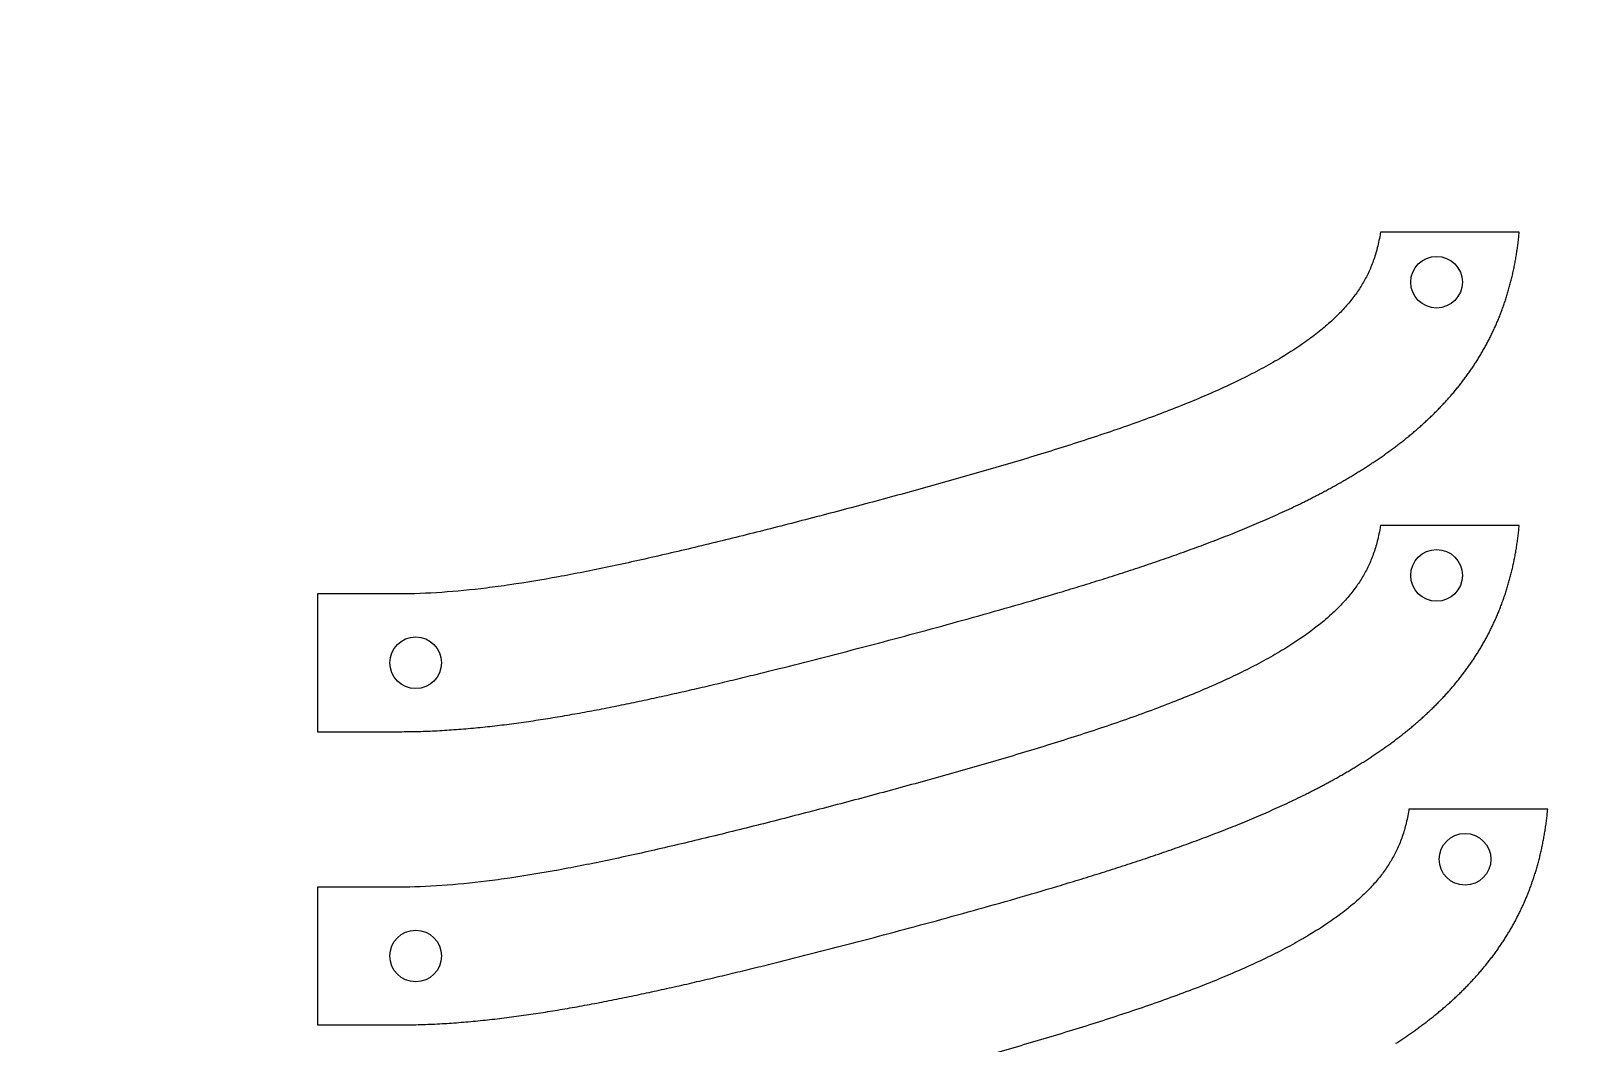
# Model space of a CAD drawing. Header units: millimetres. Extents: x 53 to 353, y -400 to -154.
# Drawn here: x 52.6 to 142.3, y -298.6 to -239.9 of the extents above; entities that cross this region are included whole.
import ezdxf

# ---------------------------------------------------------------- set-up
doc = ezdxf.new("R2010")
doc.units = ezdxf.units.MM
doc.header["$MEASUREMENT"] = 0
doc.layers.add('Layer 1', color=7, linetype='Continuous', lineweight=0)

msp = doc.modelspace()

# ---------------------------------------------------------------- linework, layer by layer
at = {"layer": 'Layer 1', "color": 18, "lineweight": 25, "true_color": 0x000000}
for p, q in [((139.056, -251.55), (130.999, -251.55)), ((139.056, -268.574), (130.999, -268.574)), ((140.71, -285.056), (132.653, -285.056))]:
    msp.add_line(p, q, dxfattribs=at)
for points in [[(74.009, -280.55), (74.146, -280.55), (74.284, -280.549), (74.422, -280.548), (74.56, -280.546), (74.698, -280.544), (74.835, -280.542), (74.973, -280.539), (75.111, -280.535), (75.249, -280.531), (75.387, -280.527), (75.525, -280.522), (75.663, -280.517), (75.801, -280.511), (75.939, -280.505), (76.077, -280.499), (76.215, -280.492), (76.354, -280.485), (76.492, -280.477), (76.63, -280.469), (76.769, -280.46), (76.907, -280.451), (77.046, -280.442), (77.184, -280.432), (77.323, -280.422), (77.461, -280.411), (77.6, -280.4), (77.739, -280.389), (77.877, -280.377), (78.016, -280.365), (78.155, -280.353), (78.294, -280.34), (78.433, -280.327), (78.572, -280.314), (78.711, -280.3), (78.851, -280.286), (78.99, -280.271), (79.129, -280.256), (79.269, -280.241), (79.408, -280.225), (79.548, -280.209), (79.687, -280.193), (79.827, -280.177), (79.967, -280.16), (80.106, -280.143), (80.246, -280.125), (80.386, -280.107), (80.526, -280.089), (80.667, -280.071), (80.807, -280.052), (80.947, -280.033), (81.088, -280.013), (81.228, -279.994), (81.369, -279.974), (81.509, -279.954), (81.65, -279.933), (81.791, -279.912), (81.932, -279.891), (82.073, -279.87), (82.214, -279.848), (82.355, -279.826), (82.496, -279.804), (82.637, -279.782), (82.779, -279.759), (82.92, -279.736), (83.062, -279.713), (83.203, -279.689), (83.345, -279.665), (83.487, -279.641), (83.629, -279.617), (83.771, -279.593), (83.913, -279.568), (84.056, -279.543), (84.198, -279.518), (84.34, -279.492), (84.483, -279.466), (84.625, -279.441), (84.768, -279.414), (84.911, -279.388), (85.054, -279.361), (85.197, -279.335), (85.34, -279.308), (85.483, -279.28), (85.627, -279.253), (85.77, -279.225), (85.914, -279.197), (86.057, -279.169), (86.201, -279.141), (86.345, -279.113), (86.489, -279.084), (86.633, -279.055), (86.777, -279.026), (86.921, -278.997), (87.065, -278.967), (87.21, -278.938), (87.354, -278.908), (87.499, -278.878), (87.644, -278.848), (87.789, -278.817), (87.934, -278.787), (88.079, -278.756), (88.224, -278.725), (88.369, -278.694), (88.514, -278.663), (88.66, -278.632), (88.805, -278.6), (88.951, -278.568), (89.097, -278.536), (89.243, -278.504), (89.389, -278.472), (89.535, -278.44), (89.681, -278.407), (89.827, -278.375), (89.974, -278.342), (90.12, -278.309), (90.267, -278.276), (90.414, -278.243), (90.56, -278.209), (90.707, -278.176), (90.854, -278.142), (91.002, -278.109), (91.149, -278.075), (91.296, -278.041), (91.444, -278.006), (91.591, -277.972), (91.739, -277.938), (91.886, -277.903), (92.034, -277.869), (92.182, -277.834), (92.33, -277.799), (92.478, -277.764), (92.627, -277.729), (92.775, -277.693), (92.923, -277.658), (93.072, -277.622), (93.221, -277.587), (93.369, -277.551), (93.518, -277.515), (93.667, -277.479), (93.816, -277.443), (93.965, -277.407), (94.114, -277.371), (94.264, -277.334), (94.413, -277.298), (94.563, -277.261), (94.712, -277.225), (94.862, -277.188), (95.012, -277.151), (95.161, -277.114), (95.311, -277.077), (95.461, -277.04), (95.611, -277.003), (95.762, -276.965), (95.912, -276.928), (96.062, -276.89), (96.363, -276.815), (96.665, -276.739), (96.966, -276.663), (97.268, -276.587), (97.571, -276.51), (97.873, -276.433), (98.176, -276.356), (98.479, -276.278), (98.783, -276.2), (99.087, -276.122), (99.391, -276.043), (99.695, -275.965), (100, -275.886), (100.304, -275.806), (100.609, -275.726), (100.915, -275.646), (101.22, -275.566), (101.526, -275.486), (101.832, -275.405), (102.138, -275.324), (102.444, -275.243), (102.75, -275.161), (103.057, -275.079), (103.364, -274.997), (103.67, -274.915), (103.977, -274.832), (104.284, -274.749), (104.591, -274.666), (104.899, -274.583), (105.206, -274.499), (105.513, -274.415), (105.82, -274.331), (106.128, -274.247), (106.435, -274.162), (106.743, -274.077), (107.05, -273.992), (107.357, -273.906), (107.664, -273.82), (107.972, -273.734), (108.279, -273.648), (108.586, -273.561), (108.893, -273.474), (109.199, -273.386), (109.506, -273.299), (109.812, -273.211), (110.119, -273.122), (110.425, -273.034), (110.731, -272.945), (111.036, -272.855), (111.342, -272.766), (111.647, -272.676), (111.951, -272.585), (112.256, -272.494), (112.408, -272.449), (112.56, -272.403), (112.712, -272.357), (112.864, -272.312), (113.016, -272.266), (113.168, -272.22), (113.319, -272.173), (113.471, -272.127), (113.622, -272.081), (113.773, -272.034), (113.925, -271.988), (114.076, -271.941), (114.227, -271.894), (114.377, -271.847), (114.528, -271.8), (114.679, -271.753), (114.829, -271.706), (114.98, -271.658), (115.13, -271.611), (115.28, -271.563), (115.43, -271.515), (115.58, -271.467), (115.73, -271.419), (115.879, -271.371), (116.029, -271.323), (116.178, -271.274), (116.327, -271.226), (116.476, -271.177), (116.625, -271.128), (116.774, -271.079), (116.922, -271.03), (117.07, -270.981), (117.219, -270.932), (117.367, -270.882), (117.514, -270.832), (117.662, -270.783), (117.81, -270.733), (117.957, -270.683), (118.104, -270.632), (118.251, -270.582), (118.398, -270.531), (118.544, -270.48), (118.691, -270.429), (118.837, -270.378), (118.983, -270.327), (119.129, -270.276), (119.274, -270.224), (119.42, -270.172), (119.565, -270.12), (119.71, -270.068), (119.854, -270.016), (119.999, -269.963), (120.143, -269.911), (120.287, -269.858), (120.431, -269.805), (120.574, -269.752), (120.718, -269.698), (120.861, -269.645), (121.004, -269.591), (121.146, -269.537), (121.288, -269.482), (121.43, -269.428), (121.572, -269.373), (121.714, -269.319), (121.855, -269.264), (121.996, -269.208), (122.137, -269.153), (122.277, -269.097), (122.417, -269.041), (122.557, -268.985), (122.697, -268.929), (122.836, -268.872), (122.975, -268.815), (123.114, -268.758), (123.252, -268.701), (123.391, -268.643), (123.528, -268.586), (123.666, -268.528), (123.803, -268.469), (123.94, -268.411), (124.077, -268.352), (124.213, -268.293), (124.349, -268.234), (124.484, -268.174), (124.619, -268.114), (124.754, -268.054), (124.889, -267.994), (125.023, -267.933), (125.157, -267.872), (125.29, -267.811), (125.424, -267.75), (125.556, -267.688), (125.689, -267.626), (125.821, -267.564), (125.952, -267.501), (126.084, -267.438), (126.215, -267.375), (126.345, -267.312), (126.475, -267.248), (126.54, -267.216), (126.605, -267.184), (126.67, -267.151), (126.734, -267.119), (126.799, -267.087), (126.863, -267.055), (126.928, -267.022), (126.992, -266.989), (127.056, -266.957), (127.12, -266.924), (127.184, -266.891), (127.248, -266.858), (127.311, -266.825), (127.375, -266.792), (127.438, -266.759), (127.502, -266.726), (127.565, -266.693), (127.628, -266.659), (127.691, -266.626), (127.754, -266.592), (127.817, -266.559), (127.88, -266.525), (127.942, -266.491), (128.005, -266.457), (128.067, -266.423), (128.13, -266.389), (128.192, -266.355), (128.254, -266.321), (128.316, -266.287), (128.378, -266.252), (128.439, -266.218), (128.501, -266.183), (128.562, -266.148), (128.624, -266.114), (128.685, -266.079), (128.746, -266.044), (128.807, -266.009), (128.868, -265.974), (128.929, -265.938), (128.99, -265.903), (129.05, -265.868), (129.111, -265.832), (129.171, -265.796), (129.231, -265.761), (129.291, -265.725), (129.351, -265.689), (129.411, -265.653), (129.471, -265.617), (129.531, -265.581), (129.59, -265.544), (129.649, -265.508), (129.709, -265.472), (129.768, -265.435), (129.827, -265.398), (129.885, -265.362), (129.944, -265.325), (130.003, -265.288), (130.061, -265.251), (130.12, -265.213), (130.178, -265.176), (130.236, -265.139), (130.294, -265.101), (130.352, -265.064), (130.409, -265.026), (130.467, -264.988), (130.524, -264.95), (130.582, -264.912), (130.639, -264.874), (130.696, -264.836), (130.753, -264.798), (130.809, -264.759), (130.866, -264.721), (130.923, -264.682), (130.979, -264.643), (131.035, -264.604), (131.091, -264.565), (131.147, -264.526), (131.203, -264.487), (131.259, -264.448), (131.314, -264.408), (131.369, -264.369), (131.425, -264.329), (131.48, -264.289), (131.535, -264.25), (131.59, -264.21), (131.644, -264.169), (131.699, -264.129), (131.753, -264.089), (131.807, -264.048), (131.861, -264.008), (131.915, -263.967), (131.969, -263.926), (132.023, -263.885), (132.076, -263.844), (132.13, -263.803), (132.183, -263.762), (132.236, -263.721), (132.289, -263.679), (132.341, -263.637), (132.394, -263.596), (132.446, -263.554), (132.499, -263.512), (132.551, -263.47), (132.603, -263.427), (132.655, -263.385), (132.706, -263.343), (132.758, -263.3), (132.809, -263.257), (132.86, -263.214), (132.911, -263.171), (132.962, -263.128), (133.013, -263.085), (133.064, -263.042), (133.114, -262.998), (133.164, -262.954), (133.214, -262.911), (133.264, -262.867), (133.314, -262.823), (133.364, -262.779), (133.413, -262.734), (133.462, -262.69), (133.511, -262.645), (133.56, -262.601), (133.609, -262.556), (133.658, -262.511), (133.706, -262.466), (133.755, -262.42), (133.803, -262.375), (133.851, -262.33), (133.898, -262.284), (133.946, -262.238), (133.993, -262.192), (134.041, -262.146), (134.088, -262.1), (134.135, -262.054), (134.181, -262.007), (134.228, -261.96), (134.274, -261.914), (134.32, -261.867), (134.367, -261.82), (134.412, -261.773), (134.458, -261.725), (134.504, -261.678), (134.549, -261.63), (134.594, -261.582), (134.639, -261.534), (134.684, -261.486), (134.728, -261.438), (134.773, -261.39), (134.817, -261.341), (134.861, -261.293), (134.905, -261.244), (134.949, -261.195), (134.992, -261.146), (135.036, -261.096), (135.079, -261.047), (135.122, -260.997), (135.164, -260.948), (135.207, -260.898), (135.249, -260.848), (135.292, -260.798), (135.334, -260.747), (135.375, -260.697), (135.417, -260.646), (135.458, -260.595), (135.5, -260.544), (135.541, -260.493), (135.582, -260.442), (135.622, -260.39), (135.663, -260.339), (135.703, -260.287), (135.743, -260.235), (135.783, -260.183), (135.823, -260.131), (135.862, -260.078), (135.901, -260.026), (135.941, -259.973), (135.979, -259.92), (136.018, -259.867), (136.057, -259.814), (136.095, -259.76), (136.133, -259.707), (136.171, -259.653), (136.208, -259.599), (136.246, -259.545), (136.283, -259.491), (136.32, -259.436), (136.357, -259.382), (136.394, -259.327), (136.43, -259.272), (136.466, -259.217), (136.502, -259.162), (136.538, -259.106), (136.574, -259.051), (136.609, -258.995), (136.644, -258.939), (136.679, -258.883), (136.714, -258.826), (136.749, -258.77), (136.783, -258.713), (136.817, -258.656), (136.851, -258.599), (136.885, -258.542), (136.918, -258.484), (136.951, -258.427), (136.984, -258.369), (137.017, -258.311), (137.05, -258.253), (137.082, -258.194), (137.114, -258.136), (137.146, -258.077), (137.178, -258.018), (137.209, -257.959), (137.24, -257.9), (137.271, -257.84), (137.302, -257.781), (137.333, -257.721), (137.363, -257.661), (137.393, -257.601), (137.423, -257.54), (137.453, -257.48), (137.482, -257.419), (137.511, -257.358), (137.54, -257.297), (137.569, -257.235), (137.597, -257.174), (137.626, -257.112), (137.654, -257.05), (137.681, -256.988), (137.709, -256.925), (137.736, -256.863), (137.763, -256.8), (137.79, -256.737), (137.817, -256.674), (137.843, -256.61), (137.869, -256.547), (137.895, -256.483), (137.921, -256.419), (137.946, -256.355), (137.971, -256.291), (137.996, -256.226), (138.021, -256.161), (138.045, -256.096), (138.069, -256.031), (138.093, -255.965), (138.117, -255.9), (138.14, -255.834), (138.163, -255.768), (138.186, -255.702), (138.209, -255.635), (138.231, -255.568), (138.254, -255.501), (138.276, -255.434), (138.297, -255.367), (138.319, -255.299), (138.34, -255.232), (138.361, -255.164), (138.381, -255.095), (138.402, -255.027), (138.422, -254.958), (138.442, -254.889), (138.461, -254.82), (138.481, -254.751), (138.5, -254.681), (138.519, -254.612), (138.537, -254.542), (138.555, -254.471), (138.574, -254.401), (138.591, -254.33), (138.609, -254.259), (138.626, -254.188), (138.643, -254.117), (138.66, -254.045), (138.676, -253.974), (138.692, -253.902), (138.708, -253.829), (138.724, -253.757), (138.739, -253.684), (138.754, -253.611), (138.769, -253.538), (138.784, -253.465), (138.798, -253.391), (138.812, -253.317), (138.826, -253.243), (138.839, -253.168), (138.852, -253.094), (138.865, -253.019), (138.878, -252.944), (138.89, -252.869), (138.902, -252.793), (138.914, -252.717), (138.926, -252.641), (138.937, -252.565), (138.948, -252.488), (138.958, -252.411), (138.969, -252.334), (138.979, -252.257), (138.989, -252.18), (138.998, -252.102), (139.007, -252.024), (139.016, -251.945), (139.025, -251.867), (139.033, -251.788), (139.041, -251.709), (139.049, -251.63), (139.056, -251.55)], [(74.009, -297.574), (74.146, -297.574), (74.284, -297.573), (74.422, -297.572), (74.56, -297.57), (74.698, -297.568), (74.835, -297.566), (74.973, -297.563), (75.111, -297.559), (75.249, -297.555), (75.387, -297.551), (75.525, -297.546), (75.663, -297.541), (75.801, -297.535), (75.939, -297.529), (76.077, -297.523), (76.215, -297.516), (76.354, -297.508), (76.492, -297.501), (76.63, -297.492), (76.769, -297.484), (76.907, -297.475), (77.046, -297.466), (77.184, -297.456), (77.323, -297.446), (77.461, -297.435), (77.6, -297.424), (77.739, -297.413), (77.877, -297.401), (78.016, -297.389), (78.155, -297.377), (78.294, -297.364), (78.433, -297.351), (78.572, -297.337), (78.711, -297.324), (78.851, -297.309), (78.99, -297.295), (79.129, -297.28), (79.269, -297.265), (79.408, -297.249), (79.548, -297.233), (79.687, -297.217), (79.827, -297.201), (79.967, -297.184), (80.106, -297.166), (80.246, -297.149), (80.386, -297.131), (80.526, -297.113), (80.667, -297.094), (80.807, -297.076), (80.947, -297.057), (81.088, -297.037), (81.228, -297.018), (81.369, -296.998), (81.509, -296.977), (81.65, -296.957), (81.791, -296.936), (81.932, -296.915), (82.073, -296.894), (82.214, -296.872), (82.355, -296.85), (82.496, -296.828), (82.637, -296.805), (82.779, -296.783), (82.92, -296.76), (83.062, -296.736), (83.203, -296.713), (83.345, -296.689), (83.487, -296.665), (83.629, -296.641), (83.771, -296.616), (83.913, -296.592), (84.056, -296.567), (84.198, -296.541), (84.34, -296.516), (84.483, -296.49), (84.625, -296.464), (84.768, -296.438), (84.911, -296.412), (85.054, -296.385), (85.197, -296.358), (85.34, -296.331), (85.483, -296.304), (85.627, -296.277), (85.77, -296.249), (85.914, -296.221), (86.057, -296.193), (86.201, -296.165), (86.345, -296.136), (86.489, -296.108), (86.633, -296.079), (86.777, -296.05), (86.921, -296.021), (87.065, -295.991), (87.21, -295.961), (87.354, -295.932), (87.499, -295.902), (87.644, -295.871), (87.789, -295.841), (87.934, -295.811), (88.079, -295.78), (88.224, -295.749), (88.369, -295.718), (88.514, -295.687), (88.66, -295.655), (88.805, -295.624), (88.951, -295.592), (89.097, -295.56), (89.243, -295.528), (89.389, -295.496), (89.535, -295.464), (89.681, -295.431), (89.827, -295.399), (89.974, -295.366), (90.12, -295.333), (90.267, -295.3), (90.414, -295.267), (90.56, -295.233), (90.707, -295.2), (90.854, -295.166), (91.002, -295.132), (91.149, -295.099), (91.296, -295.064), (91.444, -295.03), (91.591, -294.996), (91.739, -294.962), (91.886, -294.927), (92.034, -294.892), (92.182, -294.858), (92.33, -294.823), (92.478, -294.788), (92.627, -294.752), (92.775, -294.717), (92.923, -294.682), (93.072, -294.646), (93.221, -294.611), (93.369, -294.575), (93.518, -294.539), (93.667, -294.503), (93.816, -294.467), (93.965, -294.431), (94.114, -294.395), (94.264, -294.358), (94.413, -294.322), (94.563, -294.285), (94.712, -294.249), (94.862, -294.212), (95.012, -294.175), (95.161, -294.138), (95.311, -294.101), (95.461, -294.064), (95.611, -294.026), (95.762, -293.989), (95.912, -293.952), (96.062, -293.914), (96.363, -293.839), (96.665, -293.763), (96.966, -293.687), (97.268, -293.611), (97.571, -293.534), (97.873, -293.457), (98.176, -293.38), (98.479, -293.302), (98.783, -293.224), (99.087, -293.146), (99.391, -293.067), (99.695, -292.988), (100, -292.909), (100.304, -292.83), (100.609, -292.75), (100.915, -292.67), (101.22, -292.59), (101.526, -292.51), (101.832, -292.429), (102.138, -292.348), (102.444, -292.267), (102.75, -292.185), (103.057, -292.103), (103.364, -292.021), (103.67, -291.939), (103.977, -291.856), (104.284, -291.773), (104.591, -291.69), (104.899, -291.607), (105.206, -291.523), (105.513, -291.439), (105.82, -291.355), (106.128, -291.27), (106.435, -291.186), (106.743, -291.101), (107.05, -291.015), (107.357, -290.93), (107.664, -290.844), (107.972, -290.758), (108.279, -290.671), (108.586, -290.585), (108.893, -290.498), (109.199, -290.41), (109.506, -290.323), (109.812, -290.235), (110.119, -290.146), (110.425, -290.058), (110.731, -289.969), (111.036, -289.879), (111.342, -289.79), (111.647, -289.699), (111.951, -289.609), (112.256, -289.518), (112.408, -289.473), (112.56, -289.427), (112.712, -289.381), (112.864, -289.335), (113.016, -289.289), (113.168, -289.243), (113.319, -289.197), (113.471, -289.151), (113.622, -289.105), (113.773, -289.058), (113.925, -289.011), (114.076, -288.965), (114.227, -288.918), (114.377, -288.871), (114.528, -288.824), (114.679, -288.777), (114.829, -288.729), (114.98, -288.682), (115.13, -288.635), (115.28, -288.587), (115.43, -288.539), (115.58, -288.491), (115.73, -288.443), (115.879, -288.395), (116.029, -288.347), (116.178, -288.298), (116.327, -288.25), (116.476, -288.201), (116.625, -288.152), (116.774, -288.103), (116.922, -288.054), (117.07, -288.005), (117.219, -287.956), (117.367, -287.906), (117.514, -287.856), (117.662, -287.806), (117.81, -287.757), (117.957, -287.706), (118.104, -287.656), (118.251, -287.606), (118.398, -287.555), (118.544, -287.504), (118.691, -287.453), (118.837, -287.402), (118.983, -287.351), (119.129, -287.3), (119.274, -287.248), (119.42, -287.196), (119.565, -287.144), (119.71, -287.092), (119.854, -287.04), (119.999, -286.987), (120.143, -286.935), (120.287, -286.882), (120.431, -286.829), (120.574, -286.775), (120.718, -286.722), (120.861, -286.668), (121.004, -286.615), (121.146, -286.561), (121.288, -286.506), (121.43, -286.452), (121.572, -286.397), (121.714, -286.342), (121.855, -286.287), (121.996, -286.232), (122.137, -286.177), (122.277, -286.121), (122.417, -286.065), (122.557, -286.009), (122.697, -285.952), (122.836, -285.896), (122.975, -285.839), (123.114, -285.782), (123.252, -285.725), (123.391, -285.667), (123.528, -285.609), (123.666, -285.551), (123.803, -285.493), (123.94, -285.435), (124.077, -285.376), (124.213, -285.317), (124.349, -285.258), (124.484, -285.198), (124.619, -285.138), (124.754, -285.078), (124.889, -285.018), (125.023, -284.957), (125.157, -284.896), (125.29, -284.835), (125.424, -284.774), (125.556, -284.712), (125.689, -284.65), (125.821, -284.588), (125.952, -284.525), (126.084, -284.462), (126.215, -284.399), (126.345, -284.335), (126.475, -284.272), (126.54, -284.24), (126.605, -284.208), (126.67, -284.175), (126.734, -284.143), (126.799, -284.111), (126.863, -284.078), (126.928, -284.046), (126.992, -284.013), (127.056, -283.981), (127.12, -283.948), (127.184, -283.915), (127.248, -283.882), (127.311, -283.849), (127.375, -283.816), (127.438, -283.783), (127.502, -283.75), (127.565, -283.717), (127.628, -283.683), (127.691, -283.65), (127.754, -283.616), (127.817, -283.583), (127.88, -283.549), (127.942, -283.515), (128.005, -283.481), (128.067, -283.447), (128.13, -283.413), (128.192, -283.379), (128.254, -283.345), (128.316, -283.31), (128.378, -283.276), (128.439, -283.241), (128.501, -283.207), (128.562, -283.172), (128.624, -283.137), (128.685, -283.103), (128.746, -283.068), (128.807, -283.033), (128.868, -282.997), (128.929, -282.962), (128.99, -282.927), (129.05, -282.891), (129.111, -282.856), (129.171, -282.82), (129.231, -282.785), (129.291, -282.749), (129.351, -282.713), (129.411, -282.677), (129.471, -282.641), (129.531, -282.605), (129.59, -282.568), (129.649, -282.532), (129.709, -282.495), (129.768, -282.459), (129.827, -282.422), (129.885, -282.385), (129.944, -282.349), (130.003, -282.312), (130.061, -282.274), (130.12, -282.237), (130.178, -282.2), (130.236, -282.163), (130.294, -282.125), (130.352, -282.088), (130.409, -282.05), (130.467, -282.012), (130.524, -281.974), (130.582, -281.936), (130.639, -281.898), (130.696, -281.86), (130.753, -281.821), (130.809, -281.783), (130.866, -281.744), (130.923, -281.706), (130.979, -281.667), (131.035, -281.628), (131.091, -281.589), (131.147, -281.55), (131.203, -281.511), (131.259, -281.472), (131.314, -281.432), (131.369, -281.393), (131.425, -281.353), (131.48, -281.313), (131.535, -281.273), (131.59, -281.233), (131.644, -281.193), (131.699, -281.153), (131.753, -281.113), (131.807, -281.072), (131.861, -281.032), (131.915, -280.991), (131.969, -280.95), (132.023, -280.909), (132.076, -280.868), (132.13, -280.827), (132.183, -280.786), (132.236, -280.744), (132.289, -280.703), (132.341, -280.661), (132.394, -280.62), (132.446, -280.578), (132.499, -280.536), (132.551, -280.494), (132.603, -280.451), (132.655, -280.409), (132.706, -280.366), (132.758, -280.324), (132.809, -280.281), (132.86, -280.238), (132.911, -280.195), (132.962, -280.152), (133.013, -280.109), (133.064, -280.065), (133.114, -280.022), (133.164, -279.978), (133.214, -279.934), (133.264, -279.891), (133.314, -279.847), (133.364, -279.802), (133.413, -279.758), (133.462, -279.714), (133.511, -279.669), (133.56, -279.624), (133.609, -279.58), (133.658, -279.535), (133.706, -279.49), (133.755, -279.444), (133.803, -279.399), (133.851, -279.353), (133.898, -279.308), (133.946, -279.262), (133.993, -279.216), (134.041, -279.17), (134.088, -279.124), (134.135, -279.077), (134.181, -279.031), (134.228, -278.984), (134.274, -278.938), (134.32, -278.891), (134.367, -278.844), (134.412, -278.796), (134.458, -278.749), (134.504, -278.702), (134.549, -278.654), (134.594, -278.606), (134.639, -278.558), (134.684, -278.51), (134.728, -278.462), (134.773, -278.414), (134.817, -278.365), (134.861, -278.316), (134.905, -278.268), (134.949, -278.219), (134.992, -278.17), (135.036, -278.12), (135.079, -278.071), (135.122, -278.021), (135.164, -277.972), (135.207, -277.922), (135.249, -277.872), (135.292, -277.821), (135.334, -277.771), (135.375, -277.721), (135.417, -277.67), (135.458, -277.619), (135.5, -277.568), (135.541, -277.517), (135.582, -277.466), (135.622, -277.414), (135.663, -277.363), (135.703, -277.311), (135.743, -277.259), (135.783, -277.207), (135.823, -277.155), (135.862, -277.102), (135.901, -277.05), (135.941, -276.997), (135.979, -276.944), (136.018, -276.891), (136.057, -276.838), (136.095, -276.784), (136.133, -276.731), (136.171, -276.677), (136.208, -276.623), (136.246, -276.569), (136.283, -276.515), (136.32, -276.46), (136.357, -276.406), (136.394, -276.351), (136.43, -276.296), (136.466, -276.241), (136.502, -276.186), (136.538, -276.13), (136.574, -276.074), (136.609, -276.019), (136.644, -275.963), (136.679, -275.906), (136.714, -275.85), (136.749, -275.794), (136.783, -275.737), (136.817, -275.68), (136.851, -275.623), (136.885, -275.566), (136.918, -275.508), (136.951, -275.451), (136.984, -275.393), (137.017, -275.335), (137.05, -275.277), (137.082, -275.218), (137.114, -275.16), (137.146, -275.101), (137.178, -275.042), (137.209, -274.983), (137.24, -274.924), (137.271, -274.864), (137.302, -274.805), (137.333, -274.745), (137.363, -274.685), (137.393, -274.625), (137.423, -274.564), (137.453, -274.504), (137.482, -274.443), (137.511, -274.382), (137.54, -274.321), (137.569, -274.259), (137.597, -274.198), (137.626, -274.136), (137.654, -274.074), (137.681, -274.012), (137.709, -273.949), (137.736, -273.887), (137.763, -273.824), (137.79, -273.761), (137.817, -273.698), (137.843, -273.634), (137.869, -273.571), (137.895, -273.507), (137.921, -273.443), (137.946, -273.379), (137.971, -273.314), (137.996, -273.25), (138.021, -273.185), (138.045, -273.12), (138.069, -273.055), (138.093, -272.989), (138.117, -272.924), (138.14, -272.858), (138.163, -272.792), (138.186, -272.725), (138.209, -272.659), (138.231, -272.592), (138.254, -272.525), (138.276, -272.458), (138.297, -272.391), (138.319, -272.323), (138.34, -272.255), (138.361, -272.187), (138.381, -272.119), (138.402, -272.051), (138.422, -271.982), (138.442, -271.913), (138.461, -271.844), (138.481, -271.775), (138.5, -271.705), (138.519, -271.636), (138.537, -271.566), (138.555, -271.495), (138.574, -271.425), (138.591, -271.354), (138.609, -271.283), (138.626, -271.212), (138.643, -271.141), (138.66, -271.069), (138.676, -270.997), (138.692, -270.925), (138.708, -270.853), (138.724, -270.781), (138.739, -270.708), (138.754, -270.635), (138.769, -270.562), (138.784, -270.488), (138.798, -270.415), (138.812, -270.341), (138.826, -270.267), (138.839, -270.192), (138.852, -270.118), (138.865, -270.043), (138.878, -269.968), (138.89, -269.892), (138.902, -269.817), (138.914, -269.741), (138.926, -269.665), (138.937, -269.589), (138.948, -269.512), (138.958, -269.435), (138.969, -269.358), (138.979, -269.281), (138.989, -269.203), (138.998, -269.126), (139.007, -269.048), (139.016, -268.969), (139.025, -268.891), (139.033, -268.812), (139.041, -268.733), (139.049, -268.654), (139.056, -268.574)], [(74.009, -272.55), (69.259, -272.55), (69.259, -280.55), (74.009, -280.55)], [(131.889, -298.644), (131.947, -298.607), (132.005, -298.569), (132.063, -298.532), (132.12, -298.494), (132.178, -298.456), (132.235, -298.418), (132.292, -298.38), (132.349, -298.342), (132.406, -298.303), (132.463, -298.265), (132.52, -298.226), (132.576, -298.188), (132.632, -298.149), (132.689, -298.11), (132.745, -298.071), (132.801, -298.032), (132.856, -297.993), (132.912, -297.953), (132.968, -297.914), (133.023, -297.874), (133.078, -297.835), (133.133, -297.795), (133.188, -297.755), (133.243, -297.715), (133.298, -297.675), (133.352, -297.635), (133.407, -297.595), (133.461, -297.554), (133.515, -297.513), (133.569, -297.473), (133.623, -297.432), (133.676, -297.391), (133.73, -297.35), (133.783, -297.309), (133.836, -297.268), (133.889, -297.226), (133.942, -297.185), (133.995, -297.143), (134.048, -297.101), (134.1, -297.059), (134.152, -297.017), (134.204, -296.975), (134.256, -296.933), (134.308, -296.891), (134.36, -296.848), (134.411, -296.806), (134.463, -296.763), (134.514, -296.72), (134.565, -296.677), (134.616, -296.634), (134.667, -296.591), (134.717, -296.547), (134.768, -296.504), (134.818, -296.46), (134.868, -296.416), (134.918, -296.372), (134.968, -296.328), (135.017, -296.284), (135.067, -296.24), (135.116, -296.195), (135.165, -296.151), (135.214, -296.106), (135.263, -296.061), (135.311, -296.016), (135.36, -295.971), (135.408, -295.926), (135.456, -295.881), (135.504, -295.835), (135.552, -295.79), (135.599, -295.744), (135.647, -295.698), (135.694, -295.652), (135.741, -295.606), (135.788, -295.559), (135.835, -295.513), (135.881, -295.466), (135.928, -295.419), (135.974, -295.372), (136.02, -295.325), (136.066, -295.278), (136.112, -295.231), (136.157, -295.183), (136.202, -295.136), (136.248, -295.088), (136.293, -295.04), (136.337, -294.992), (136.382, -294.944), (136.426, -294.895), (136.471, -294.847), (136.515, -294.798), (136.559, -294.749), (136.602, -294.7), (136.646, -294.651), (136.689, -294.602), (136.732, -294.553), (136.775, -294.503), (136.818, -294.453), (136.86, -294.403), (136.903, -294.353), (136.945, -294.303), (136.987, -294.253), (137.029, -294.202), (137.071, -294.152), (137.112, -294.101), (137.153, -294.05), (137.194, -293.999), (137.235, -293.948), (137.276, -293.896), (137.316, -293.845), (137.357, -293.793), (137.397, -293.741), (137.436, -293.689), (137.476, -293.636), (137.516, -293.584), (137.555, -293.531), (137.594, -293.479), (137.633, -293.426), (137.672, -293.373), (137.71, -293.319), (137.748, -293.266), (137.786, -293.212), (137.824, -293.159), (137.862, -293.105), (137.899, -293.051), (137.937, -292.996), (137.974, -292.942), (138.011, -292.887), (138.047, -292.833), (138.084, -292.778), (138.12, -292.723), (138.156, -292.667), (138.192, -292.612), (138.227, -292.556), (138.263, -292.5), (138.298, -292.444), (138.333, -292.388), (138.368, -292.332), (138.402, -292.275), (138.436, -292.219), (138.47, -292.162), (138.504, -292.105), (138.538, -292.047), (138.571, -291.99), (138.605, -291.932), (138.638, -291.875), (138.67, -291.817), (138.703, -291.758), (138.735, -291.7), (138.768, -291.642), (138.799, -291.583), (138.831, -291.524), (138.863, -291.465), (138.894, -291.406), (138.925, -291.346), (138.956, -291.286), (138.986, -291.227), (139.016, -291.167), (139.047, -291.106), (139.076, -291.046), (139.106, -290.985), (139.135, -290.925), (139.165, -290.864), (139.194, -290.802), (139.222, -290.741), (139.251, -290.679), (139.279, -290.618), (139.307, -290.556), (139.335, -290.493), (139.362, -290.431), (139.39, -290.368), (139.417, -290.306), (139.444, -290.243), (139.47, -290.179), (139.496, -290.116), (139.523, -290.053), (139.548, -289.989), (139.574, -289.925), (139.599, -289.861), (139.625, -289.796), (139.65, -289.732), (139.674, -289.667), (139.699, -289.602), (139.723, -289.536), (139.747, -289.471), (139.77, -289.405), (139.794, -289.34), (139.817, -289.273), (139.84, -289.207), (139.863, -289.141), (139.885, -289.074), (139.907, -289.007), (139.929, -288.94), (139.951, -288.873), (139.972, -288.805), (139.993, -288.737), (140.014, -288.669), (140.035, -288.601), (140.055, -288.533), (140.075, -288.464), (140.095, -288.395), (140.115, -288.326), (140.134, -288.257), (140.153, -288.187), (140.172, -288.117), (140.191, -288.047), (140.209, -287.977), (140.227, -287.907), (140.245, -287.836), (140.262, -287.765), (140.28, -287.694), (140.297, -287.623), (140.313, -287.551), (140.33, -287.479), (140.346, -287.407), (140.362, -287.335), (140.377, -287.262), (140.393, -287.19), (140.408, -287.117), (140.423, -287.044), (140.437, -286.97), (140.452, -286.896), (140.466, -286.823), (140.479, -286.748), (140.493, -286.674), (140.506, -286.599), (140.519, -286.525), (140.531, -286.449), (140.544, -286.374), (140.556, -286.299), (140.568, -286.223), (140.579, -286.147), (140.59, -286.07), (140.601, -285.994), (140.612, -285.917), (140.622, -285.84), (140.632, -285.763), (140.642, -285.685), (140.652, -285.607), (140.661, -285.529), (140.67, -285.451), (140.678, -285.373), (140.687, -285.294), (140.695, -285.215), (140.702, -285.135), (140.71, -285.056)], [(74.009, -289.574), (69.259, -289.574), (69.259, -297.574), (74.009, -297.574)]]:
    msp.add_lwpolyline(points, dxfattribs=at)
for centre in [(134.256, -254.453), (134.256, -271.477), (74.959, -276.55), (135.909, -287.958), (74.959, -293.574)]:
    msp.add_circle(centre, 1.5, dxfattribs=at)
for points, knots in [([(285.06, -329.555), (285.06, -329.555), (262.979, -315.084), (262.979, -315.084), (261.565, -314.157), (260.715, -312.579), (260.72, -310.888), (260.72, -310.888), (260.908, -243.026), (260.908, -243.026), (260.912, -241.335), (261.771, -239.762), (263.19, -238.843), (263.19, -238.843), (285.351, -224.495), (285.351, -224.495), (285.351, -224.495), (328.177, -199.021), (328.177, -199.021), (331.721, -196.913), (336.196, -197.196), (339.445, -199.735), (342.927, -202.454), (347.955, -201.837), (350.675, -198.355), (352.774, -195.667), (352.939, -191.945), (351.085, -189.082), (351.085, -189.082), (349.641, -186.851), (349.641, -186.851), (348.943, -185.774), (348.46, -184.572), (348.216, -183.311), (350.724, -179.436), (351.647, -174.745), (350.795, -170.209), (350.795, -170.209), (348.622, -166.851), (348.622, -166.851), (344.831, -164.217), (340.173, -163.14), (335.611, -163.843), (334.561, -163.105), (333.662, -162.172), (332.964, -161.094), (332.964, -161.094), (331.52, -158.863), (331.52, -158.863), (329.119, -155.154), (324.165, -154.094), (320.457, -156.496), (317.594, -158.349), (316.221, -161.813), (317.037, -165.124), (318.023, -169.128), (316.45, -173.327), (313.077, -175.698), (313.077, -175.698), (272.307, -204.348), (272.307, -204.348), (272.307, -204.348), (232.564, -230.081), (232.564, -230.081), (230.937, -231.134), (229.039, -231.692), (227.101, -231.687), (227.101, -231.687), (178.777, -231.553), (178.777, -231.553), (176.839, -231.547), (174.945, -230.979), (173.324, -229.917), (173.324, -229.917), (133.723, -203.965), (133.723, -203.965), (133.723, -203.965), (93.113, -175.088), (93.113, -175.088), (89.753, -172.699), (88.203, -168.491), (89.212, -164.493), (90.292, -160.209), (87.695, -155.86), (83.411, -154.78), (80.104, -153.946), (76.633, -155.3), (74.763, -158.152), (74.763, -158.152), (73.307, -160.374), (73.307, -160.374), (72.603, -161.448), (71.699, -162.377), (70.644, -163.109), (66.086, -162.381), (61.423, -163.432), (57.618, -166.045), (57.618, -166.045), (55.425, -169.391), (55.425, -169.391), (54.548, -173.922), (55.445, -178.618), (57.932, -182.507), (57.682, -183.766), (57.191, -184.965), (56.487, -186.039), (56.487, -186.039), (55.031, -188.262), (55.031, -188.262), (52.609, -191.957), (53.641, -196.916), (57.337, -199.338), (60.189, -201.207), (63.913, -201.063), (66.612, -198.979), (69.875, -196.458), (74.351, -196.2), (77.883, -198.327), (77.883, -198.327), (120.568, -224.038), (120.568, -224.038), (120.568, -224.038), (142.649, -238.509), (142.649, -238.509), (144.063, -239.435), (144.913, -241.014), (144.908, -242.705), (144.908, -242.705), (144.72, -310.567), (144.72, -310.567), (144.715, -312.257), (143.857, -313.831), (142.438, -314.75), (142.438, -314.75), (120.277, -329.098), (120.277, -329.098), (120.277, -329.098), (77.451, -354.572), (77.451, -354.572), (73.907, -356.68), (69.432, -356.397), (66.182, -353.858), (62.701, -351.138), (57.673, -351.756), (54.953, -355.238), (52.854, -357.925), (52.689, -361.648), (54.542, -364.511), (54.542, -364.511), (55.987, -366.741), (55.987, -366.741), (56.685, -367.819), (57.168, -369.021), (57.412, -370.282), (54.904, -374.157), (53.98, -378.847), (54.832, -383.384), (54.832, -383.384), (57.006, -386.741), (57.006, -386.741), (60.797, -389.375), (65.454, -390.452), (70.016, -389.75), (71.067, -390.488), (71.966, -391.421), (72.664, -392.499), (72.664, -392.499), (74.108, -394.73), (74.108, -394.73), (76.509, -398.438), (81.462, -399.498), (85.171, -397.097), (88.034, -395.244), (89.407, -391.78), (88.591, -388.468), (87.605, -384.465), (89.177, -380.266), (92.551, -377.895), (92.551, -377.895), (133.321, -349.244), (133.321, -349.244), (133.321, -349.244), (162.662, -330.247), (162.662, -330.247), (162.662, -330.247), (182.813, -361.37), (182.813, -361.37), (182.813, -361.37), (221.804, -361.479), (221.804, -361.479), (222.142, -361.479), (222.457, -361.309), (222.643, -361.027), (222.643, -361.027), (242.121, -331.305), (242.121, -331.305), (242.424, -330.843), (243.044, -330.714), (243.505, -331.017), (243.505, -331.017), (271.905, -349.628), (271.905, -349.628), (271.905, -349.628), (312.515, -378.504), (312.515, -378.504), (315.875, -380.894), (317.424, -385.101), (316.416, -389.1), (315.336, -393.384), (317.933, -397.733), (322.217, -398.813), (325.523, -399.647), (328.995, -398.293), (330.864, -395.441), (330.864, -395.441), (332.321, -393.218), (332.321, -393.218), (333.025, -392.144), (333.929, -391.216), (334.983, -390.484), (339.542, -391.212), (344.205, -390.161), (348.01, -387.548), (348.01, -387.548), (350.203, -384.202), (350.203, -384.202), (351.08, -379.67), (350.182, -374.975), (347.696, -371.086), (347.946, -369.827), (348.437, -368.627), (349.14, -367.554), (349.14, -367.554), (350.597, -365.331), (350.597, -365.331), (353.019, -361.635), (351.986, -356.676), (348.291, -354.255), (345.439, -352.385), (341.715, -352.53), (339.016, -354.614), (335.753, -357.134), (331.277, -357.393), (327.744, -355.265), (327.744, -355.265), (285.06, -329.555), (285.06, -329.555)], [0, 0, 0, 0, 1, 1, 1, 2, 2, 2, 3, 3, 3, 4, 4, 4, 5, 5, 5, 6, 6, 6, 7, 7, 7, 8, 8, 8, 9, 9, 9, 10, 10, 10, 11, 11, 11, 12, 12, 12, 13, 13, 13, 14, 14, 14, 15, 15, 15, 16, 16, 16, 17, 17, 17, 18, 18, 18, 19, 19, 19, 20, 20, 20, 21, 21, 21, 22, 22, 22, 23, 23, 23, 24, 24, 24, 25, 25, 25, 26, 26, 26, 27, 27, 27, 28, 28, 28, 29, 29, 29, 30, 30, 30, 31, 31, 31, 32, 32, 32, 33, 33, 33, 34, 34, 34, 35, 35, 35, 36, 36, 36, 37, 37, 37, 38, 38, 38, 39, 39, 39, 40, 40, 40, 41, 41, 41, 42, 42, 42, 43, 43, 43, 44, 44, 44, 45, 45, 45, 46, 46, 46, 47, 47, 47, 48, 48, 48, 49, 49, 49, 50, 50, 50, 51, 51, 51, 52, 52, 52, 53, 53, 53, 54, 54, 54, 55, 55, 55, 56, 56, 56, 57, 57, 57, 58, 58, 58, 59, 59, 59, 60, 60, 60, 61, 61, 61, 62, 62, 62, 63, 63, 63, 64, 64, 64, 65, 65, 65, 66, 66, 66, 67, 67, 67, 68, 68, 68, 69, 69, 69, 70, 70, 70, 71, 71, 71, 72, 72, 72, 73, 73, 73, 74, 74, 74, 75, 75, 75, 76, 76, 76, 77, 77, 77, 78, 78, 78, 79, 79, 79, 80, 80, 80, 81, 81, 81, 82, 82, 82, 82]), ([(130.999, -251.55), (130.991, -251.601), (130.983, -251.65), (130.975, -251.7), (130.948, -251.853), (130.919, -252.001), (130.888, -252.143), (130.825, -252.429), (130.753, -252.694), (130.673, -252.943), (130.633, -253.068), (130.591, -253.189), (130.547, -253.307), (130.459, -253.543), (130.363, -253.766), (130.258, -253.982), (130.205, -254.09), (130.15, -254.196), (130.093, -254.3), (129.979, -254.509), (129.856, -254.713), (129.721, -254.914), (129.653, -255.015), (129.583, -255.115), (129.509, -255.215), (129.362, -255.414), (129.203, -255.613), (129.029, -255.812), (128.943, -255.911), (128.852, -256.011), (128.758, -256.11), (128.57, -256.31), (128.367, -256.509), (128.147, -256.71), (128.038, -256.81), (127.924, -256.911), (127.806, -257.011), (127.571, -257.213), (127.319, -257.414), (127.051, -257.616), (126.917, -257.717), (126.778, -257.818), (126.636, -257.918), (126.209, -258.221), (125.746, -258.522), (125.248, -258.822), (124.916, -259.021), (124.569, -259.219), (124.207, -259.416), (123.485, -259.809), (122.705, -260.196), (121.878, -260.575), (121.465, -260.764), (121.039, -260.952), (120.603, -261.137), (119.731, -261.507), (118.816, -261.869), (117.868, -262.223), (117.394, -262.4), (116.912, -262.574), (116.422, -262.747), (115.443, -263.093), (114.435, -263.431), (113.406, -263.763), (112.891, -263.929), (112.371, -264.093), (111.847, -264.256), (110.799, -264.582), (109.733, -264.902), (108.656, -265.216), (108.118, -265.374), (107.577, -265.53), (107.034, -265.685), (105.948, -265.995), (104.855, -266.3), (103.759, -266.601), (103.21, -266.752), (102.662, -266.901), (102.113, -267.049), (101.016, -267.345), (99.919, -267.637), (98.827, -267.924), (98.28, -268.067), (97.735, -268.209), (97.192, -268.349), (96.105, -268.63), (95.025, -268.904), (93.955, -269.171), (93.42, -269.304), (92.888, -269.435), (92.359, -269.564), (91.3, -269.823), (90.254, -270.072), (89.223, -270.309), (88.708, -270.427), (88.196, -270.543), (87.689, -270.655), (86.674, -270.879), (85.677, -271.09), (84.698, -271.283), (84.209, -271.38), (83.725, -271.472), (83.246, -271.56), (82.288, -271.736), (81.35, -271.892), (80.436, -272.026), (79.978, -272.092), (79.527, -272.153), (79.081, -272.209), (78.189, -272.319), (77.321, -272.404), (76.476, -272.462), (75.631, -272.52), (74.809, -272.55), (74.009, -272.55)], [0, 0, 0, 0, 1, 1, 1, 2, 2, 2, 3, 3, 3, 4, 4, 4, 5, 5, 5, 6, 6, 6, 7, 7, 7, 8, 8, 8, 9, 9, 9, 10, 10, 10, 11, 11, 11, 12, 12, 12, 13, 13, 13, 14, 14, 14, 15, 15, 15, 16, 16, 16, 17, 17, 17, 18, 18, 18, 19, 19, 19, 20, 20, 20, 21, 21, 21, 22, 22, 22, 23, 23, 23, 24, 24, 24, 25, 25, 25, 26, 26, 26, 27, 27, 27, 28, 28, 28, 29, 29, 29, 30, 30, 30, 31, 31, 31, 32, 32, 32, 33, 33, 33, 34, 34, 34, 35, 35, 35, 36, 36, 36, 37, 37, 37, 38, 38, 38, 38]), ([(130.999, -268.574), (130.991, -268.624), (130.983, -268.674), (130.975, -268.723), (130.948, -268.877), (130.919, -269.025), (130.888, -269.167), (130.825, -269.452), (130.753, -269.717), (130.673, -269.967), (130.633, -270.092), (130.591, -270.213), (130.547, -270.331), (130.459, -270.567), (130.363, -270.79), (130.258, -271.006), (130.205, -271.114), (130.15, -271.22), (130.093, -271.324), (129.979, -271.533), (129.856, -271.737), (129.721, -271.938), (129.653, -272.039), (129.583, -272.139), (129.509, -272.239), (129.362, -272.438), (129.203, -272.637), (129.029, -272.836), (128.943, -272.935), (128.852, -273.035), (128.758, -273.134), (128.57, -273.333), (128.367, -273.533), (128.147, -273.734), (128.038, -273.834), (127.924, -273.935), (127.806, -274.035), (127.571, -274.236), (127.319, -274.438), (127.051, -274.64), (126.917, -274.741), (126.778, -274.841), (126.636, -274.942), (126.209, -275.245), (125.746, -275.546), (125.248, -275.845), (124.916, -276.045), (124.569, -276.243), (124.207, -276.44), (123.485, -276.833), (122.705, -277.22), (121.878, -277.599), (121.465, -277.788), (121.039, -277.976), (120.603, -278.161), (119.731, -278.531), (118.816, -278.893), (117.868, -279.247), (117.394, -279.423), (116.912, -279.598), (116.422, -279.771), (115.443, -280.117), (114.435, -280.455), (113.406, -280.787), (112.891, -280.953), (112.371, -281.117), (111.847, -281.28), (110.799, -281.606), (109.733, -281.925), (108.656, -282.24), (108.118, -282.398), (107.577, -282.554), (107.034, -282.709), (105.948, -283.019), (104.855, -283.324), (103.759, -283.625), (103.21, -283.775), (102.662, -283.925), (102.113, -284.073), (101.016, -284.369), (99.919, -284.661), (98.827, -284.947), (98.28, -285.091), (97.735, -285.232), (97.192, -285.373), (96.105, -285.653), (95.025, -285.928), (93.955, -286.195), (93.42, -286.328), (92.888, -286.459), (92.359, -286.588), (91.3, -286.846), (90.254, -287.095), (89.223, -287.332), (88.708, -287.451), (88.196, -287.567), (87.689, -287.679), (86.674, -287.903), (85.677, -288.114), (84.698, -288.307), (84.209, -288.404), (83.725, -288.496), (83.246, -288.584), (82.288, -288.759), (81.35, -288.916), (80.436, -289.049), (79.978, -289.116), (79.527, -289.177), (79.081, -289.232), (78.189, -289.342), (77.321, -289.428), (76.476, -289.486), (75.631, -289.544), (74.809, -289.574), (74.009, -289.574)], [0, 0, 0, 0, 1, 1, 1, 2, 2, 2, 3, 3, 3, 4, 4, 4, 5, 5, 5, 6, 6, 6, 7, 7, 7, 8, 8, 8, 9, 9, 9, 10, 10, 10, 11, 11, 11, 12, 12, 12, 13, 13, 13, 14, 14, 14, 15, 15, 15, 16, 16, 16, 17, 17, 17, 18, 18, 18, 19, 19, 19, 20, 20, 20, 21, 21, 21, 22, 22, 22, 23, 23, 23, 24, 24, 24, 25, 25, 25, 26, 26, 26, 27, 27, 27, 28, 28, 28, 29, 29, 29, 30, 30, 30, 31, 31, 31, 32, 32, 32, 33, 33, 33, 34, 34, 34, 35, 35, 35, 36, 36, 36, 37, 37, 37, 38, 38, 38, 38]), ([(132.653, -285.056), (132.645, -285.106), (132.637, -285.156), (132.628, -285.205), (132.602, -285.359), (132.573, -285.506), (132.541, -285.649), (132.479, -285.934), (132.407, -286.199), (132.327, -286.449), (132.287, -286.574), (132.245, -286.695), (132.2, -286.813), (132.112, -287.049), (132.016, -287.272), (131.911, -287.488), (131.859, -287.595), (131.804, -287.701), (131.747, -287.806), (131.633, -288.015), (131.509, -288.219), (131.374, -288.42), (131.307, -288.521), (131.236, -288.621), (131.163, -288.721), (131.016, -288.92), (130.857, -289.119), (130.683, -289.317), (130.596, -289.417), (130.506, -289.516), (130.412, -289.616), (130.223, -289.815), (130.02, -290.015), (129.801, -290.216), (129.691, -290.316), (129.577, -290.416), (129.46, -290.517), (129.224, -290.718), (128.972, -290.92), (128.704, -291.122), (128.57, -291.222), (128.432, -291.323), (128.29, -291.424), (127.863, -291.726), (127.399, -292.028), (126.901, -292.327), (126.57, -292.527), (126.222, -292.725), (125.861, -292.922), (125.138, -293.315), (124.359, -293.702), (123.532, -294.081), (123.118, -294.27), (122.693, -294.457), (122.257, -294.642), (121.384, -295.013), (120.47, -295.375), (119.522, -295.728), (119.048, -295.905), (118.565, -296.08), (118.076, -296.253), (117.096, -296.599), (116.088, -296.937), (115.059, -297.269), (114.544, -297.435), (114.025, -297.599), (113.5, -297.762), (112.452, -298.087), (111.386, -298.407), (110.31, -298.722), (109.772, -298.879), (109.231, -299.036), (108.688, -299.191), (107.602, -299.5), (106.508, -299.806), (105.412, -300.107), (104.864, -300.257), (104.315, -300.407), (103.767, -300.555), (102.67, -300.851), (101.573, -301.143), (100.48, -301.429), (99.934, -301.572), (99.389, -301.714), (98.845, -301.855), (97.758, -302.135), (96.678, -302.41), (95.609, -302.676), (95.074, -302.81), (94.542, -302.941), (94.012, -303.07), (92.954, -303.328), (91.908, -303.577), (90.877, -303.814), (90.362, -303.933), (89.85, -304.048), (89.343, -304.16), (88.328, -304.385), (87.33, -304.595), (86.352, -304.789), (85.863, -304.886), (85.378, -304.978), (84.899, -305.066), (83.941, -305.241), (83.004, -305.398), (82.089, -305.531), (81.632, -305.598), (81.18, -305.659), (80.734, -305.714), (79.843, -305.824), (78.974, -305.91), (78.129, -305.968), (77.284, -306.026), (76.463, -306.056), (75.662, -306.056)], [0, 0, 0, 0, 1, 1, 1, 2, 2, 2, 3, 3, 3, 4, 4, 4, 5, 5, 5, 6, 6, 6, 7, 7, 7, 8, 8, 8, 9, 9, 9, 10, 10, 10, 11, 11, 11, 12, 12, 12, 13, 13, 13, 14, 14, 14, 15, 15, 15, 16, 16, 16, 17, 17, 17, 18, 18, 18, 19, 19, 19, 20, 20, 20, 21, 21, 21, 22, 22, 22, 23, 23, 23, 24, 24, 24, 25, 25, 25, 26, 26, 26, 27, 27, 27, 28, 28, 28, 29, 29, 29, 30, 30, 30, 31, 31, 31, 32, 32, 32, 33, 33, 33, 34, 34, 34, 35, 35, 35, 36, 36, 36, 37, 37, 37, 38, 38, 38, 38])]:
    msp.add_open_spline(points, degree=3, knots=knots, dxfattribs=at)

doc.saveas('drawing.dxf')
